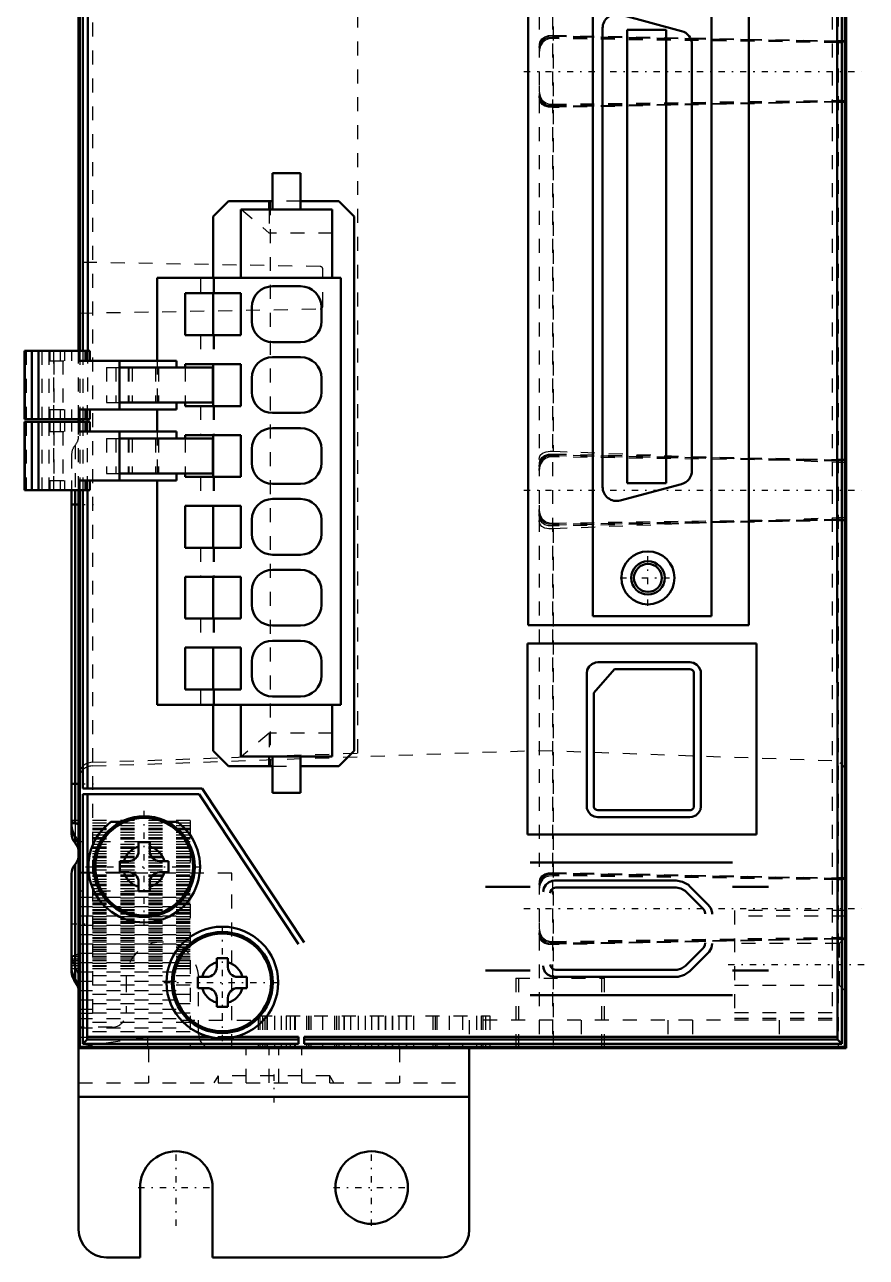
# Model space of a CAD drawing. Header units: millimetres. Extents: x 0 to 229, y 0 to 349.
# Drawn here: x 0 to 60.3, y 169.1 to 257.5 of the extents above; entities that cross this region are included whole.
import ezdxf

# ---------------------------------------------------------------- set-up
doc = ezdxf.new("R2010")
doc.units = ezdxf.units.MM
doc.linetypes.add('Center', pattern=[1.5, 0.45, -0.5, 0.05, -0.5])
doc.linetypes.add('Dashed', pattern=[2, 1, -1])
for name, color, linetype, lineweight in [('AM_4', 7, 'Continuous', 50), ('AM_6', 2, 'Continuous', 35), ('AM_7', 7, 'Center', 25), ('AM_9', 6, 'Dashed', 25)]:
    doc.layers.add(name, color=color, linetype=linetype, lineweight=lineweight)

# ---------------------------------------------------------------- blocks, each defined once
blk = doc.blocks.new('3_MBDLN25SF_0_in_MBDLN25SF_1100')
at = {"layer": 'AM_4'}
for p, q in [((3.866, 347.115), (3.866, 234.085)), ((3.962, 334.019), (3.962, 234.085)), ((58.77, 334.019), (58.77, 184.211)), ((58.866, 184.115), (58.866, 334.115)), ((4.162, 333.819), (4.162, 234.085)), ((58.57, 333.819), (58.57, 184.411)), ((4.517, 282.328), (4.517, 235.701)), ((58.216, 282.328), (58.216, 235.701)), ((36.086, 214.415), (36.086, 267.915)), ((40.716, 267.845), (40.716, 215.065)), ((49.216, 215.065), (49.216, 267.845)), ((51.886, 267.915), (51.886, 214.415)), ((47.075, 257.011), (42.675, 258.19)), ((41.416, 257.224), (41.416, 224.331)), ((43.166, 257.095), (45.966, 257.095)), ((43.166, 224.615), (43.166, 257.095)), ((45.966, 257.095), (45.966, 224.615)), ((47.816, 225.51), (47.816, 256.045)), ((19.771, 246.815), (17.771, 246.815)), ((17.771, 246.815), (17.771, 244.215)), ((19.771, 246.815), (19.771, 244.215)), ((14.616, 244.815), (13.516, 243.715)), ((17.771, 244.815), (14.616, 244.815)), ((17.531, 244.815), (17.531, 244.215)), ((22.516, 244.815), (19.771, 244.815)), ((23.616, 243.715), (22.516, 244.815)), ((15.496, 244.215), (15.496, 239.315)), ((22.046, 244.215), (15.496, 244.215)), ((22.046, 244.215), (22.046, 239.315)), ((13.516, 243.715), (13.516, 239.315)), ((23.616, 205.415), (23.616, 243.715)), ((22.646, 239.315), (9.496, 239.315)), ((9.496, 239.315), (9.496, 233.385)), ((19.771, 238.715), (17.771, 238.715)), ((22.646, 208.715), (22.646, 239.315)), ((15.496, 238.215), (11.496, 238.215)), ((11.496, 238.215), (11.496, 235.215)), ((13.516, 238.215), (13.516, 235.215)), ((15.496, 235.215), (15.496, 238.215)), ((16.271, 237.215), (16.271, 236.215)), ((21.271, 236.215), (21.271, 237.215)), ((4.516, 234.085), (4.517, 235.701)), ((11.496, 235.215), (15.496, 235.215)), ((58.216, 235.701), (58.241, 184.927)), ((17.771, 234.715), (19.771, 234.715)), ((0, 234.085), (0, 229.185)), ((0, 234.085), (4.665, 234.085)), ((0.017, 234.085), (0.017, 229.185)), ((0.506, 234.085), (0.506, 229.185)), ((0.994, 234.085), (0.994, 229.185)), ((3.908, 234.085), (3.908, 233.385)), ((3.908, 233.385), (10.884, 233.385)), ((4.358, 234.085), (4.358, 233.385)), ((4.458, 234.085), (4.458, 233.385)), ((4.665, 233.385), (4.665, 234.085)), ((6.799, 233.385), (6.799, 229.885)), ((10.884, 233.385), (10.884, 232.885)), ((19.771, 233.635), (17.771, 233.635)), ((6.799, 232.885), (13.496, 232.885)), ((15.496, 233.135), (11.496, 233.135)), ((11.496, 233.135), (11.496, 232.885)), ((13.496, 232.885), (13.496, 230.385)), ((13.496, 232.885), (13.496, 230.385)), ((13.516, 233.135), (13.516, 230.135)), ((15.496, 230.135), (15.496, 233.135)), ((16.271, 232.135), (16.271, 231.135)), ((21.271, 231.135), (21.271, 232.135)), ((3.908, 229.885), (10.884, 229.885)), ((3.908, 229.885), (3.908, 229.185)), ((4.358, 229.885), (4.358, 229.185)), ((4.458, 229.885), (4.458, 229.185)), ((4.665, 229.185), (4.665, 229.885)), ((6.799, 230.385), (13.496, 230.385)), ((9.496, 229.885), (9.496, 228.305)), ((10.884, 230.385), (10.884, 229.885)), ((11.496, 230.385), (11.496, 230.135)), ((11.496, 230.135), (15.496, 230.135)), ((0, 229.185), (4.665, 229.185)), ((0, 229.005), (0, 224.105)), ((0, 229.005), (4.665, 229.005)), ((0.017, 229.005), (0.017, 224.105)), ((0.506, 229.005), (0.506, 224.105)), ((0.994, 229.005), (0.994, 224.105)), ((3.866, 229.005), (3.866, 229.185)), ((3.908, 229.005), (3.908, 228.305)), ((3.962, 229.185), (3.962, 229.005)), ((4.162, 229.185), (4.162, 229.005)), ((4.358, 229.005), (4.358, 228.305)), ((4.458, 229.005), (4.458, 228.305)), ((4.515, 229.005), (4.515, 229.185)), ((4.665, 228.305), (4.665, 229.005)), ((17.771, 229.635), (19.771, 229.635)), ((3.908, 228.305), (10.884, 228.305)), ((6.799, 228.305), (6.799, 224.805)), ((10.884, 228.305), (10.884, 227.805)), ((15.496, 228.055), (11.496, 228.055)), ((11.496, 228.055), (11.496, 227.805)), ((13.516, 228.055), (13.516, 225.055)), ((15.496, 225.055), (15.496, 228.055)), ((19.771, 228.555), (17.771, 228.555)), ((6.799, 227.805), (13.496, 227.805)), ((13.496, 227.805), (13.496, 225.305)), ((13.496, 227.805), (13.496, 225.305)), ((16.271, 227.055), (16.271, 226.055)), ((21.271, 226.055), (21.271, 227.055)), ((3.908, 224.805), (10.884, 224.805)), ((3.908, 224.805), (3.908, 224.105)), ((4.358, 224.805), (4.358, 224.105)), ((4.458, 224.805), (4.458, 224.105)), ((4.665, 224.105), (4.665, 224.805)), ((6.799, 225.305), (13.496, 225.305)), ((9.496, 224.805), (9.496, 208.715)), ((10.884, 225.305), (10.884, 224.805)), ((11.496, 225.305), (11.496, 225.055)), ((11.496, 225.055), (15.496, 225.055)), ((17.771, 224.555), (19.771, 224.555)), ((42.675, 223.365), (47.075, 224.544)), ((45.966, 224.615), (43.166, 224.615)), ((0, 224.105), (4.665, 224.105)), ((3.366, 199.476), (3.366, 224.105)), ((3.616, 224.105), (3.616, 200.24)), ((3.866, 224.105), (3.866, 171.115)), ((3.962, 224.105), (3.962, 184.211)), ((4.162, 224.105), (4.162, 202.715)), ((4.503, 202.715), (4.513, 224.105)), ((3.866, 223.065), (3.366, 223.065)), ((15.496, 222.975), (11.496, 222.975)), ((11.496, 222.975), (11.496, 219.975)), ((13.516, 222.975), (13.516, 219.975)), ((15.496, 219.975), (15.496, 222.975)), ((19.771, 223.475), (17.771, 223.475)), ((16.271, 221.975), (16.271, 220.975)), ((21.271, 220.975), (21.271, 221.975)), ((11.496, 219.975), (15.496, 219.975)), ((17.771, 219.475), (19.771, 219.475)), ((19.771, 218.395), (17.771, 218.395)), ((15.496, 217.895), (11.496, 217.895)), ((11.496, 217.895), (11.496, 214.895)), ((13.516, 217.895), (13.516, 214.895)), ((15.496, 214.895), (15.496, 217.895)), ((16.271, 216.895), (16.271, 215.895)), ((21.271, 215.895), (21.271, 216.895)), ((11.496, 214.895), (15.496, 214.895)), ((40.716, 215.065), (49.216, 215.065)), ((17.771, 214.395), (19.771, 214.395)), ((51.886, 214.415), (36.086, 214.415)), ((19.771, 213.315), (17.771, 213.315)), ((36.046, 199.415), (36.046, 213.115)), ((36.046, 213.115), (52.436, 213.115)), ((52.436, 213.115), (52.436, 199.415)), ((15.496, 212.815), (11.496, 212.815)), ((11.496, 212.815), (11.496, 209.815)), ((13.516, 212.815), (13.516, 209.815)), ((15.496, 209.815), (15.496, 212.815)), ((16.271, 211.815), (16.271, 210.815)), ((21.271, 210.815), (21.271, 211.815)), ((40.776, 209.565), (42.276, 211.265)), ((41.076, 211.765), (47.666, 211.765)), ((42.276, 211.265), (47.666, 211.265)), ((40.276, 201.465), (40.276, 210.965)), ((47.966, 210.965), (47.966, 201.465)), ((48.466, 210.965), (48.466, 201.465)), ((11.496, 209.815), (15.496, 209.815)), ((40.776, 201.465), (40.776, 209.565)), ((9.496, 208.715), (22.646, 208.715)), ((13.516, 208.715), (13.516, 205.415)), ((15.496, 208.715), (15.496, 205.015)), ((17.771, 209.315), (19.771, 209.315)), ((22.046, 208.715), (22.046, 205.015)), ((13.516, 205.415), (14.616, 204.315)), ((22.046, 205.015), (15.496, 205.015)), ((17.531, 205.015), (17.531, 204.315)), ((17.771, 205.015), (17.771, 202.415)), ((19.771, 205.015), (19.771, 202.415)), ((22.516, 204.315), (23.616, 205.415)), ((14.616, 204.315), (17.771, 204.315)), ((19.771, 204.315), (22.516, 204.315)), ((3.366, 203.065), (3.866, 203.065)), ((4.162, 202.715), (12.726, 202.715)), ((20.026, 191.685), (12.726, 202.715)), ((19.771, 202.415), (17.771, 202.415)), ((12.511, 202.315), (4.162, 202.315)), ((4.162, 202.315), (4.162, 184.411)), ((4.491, 184.927), (4.503, 202.315)), ((12.511, 202.315), (19.626, 191.564)), ((47.666, 201.165), (41.076, 201.165)), ((47.666, 200.665), (41.076, 200.665)), ((3.607, 200.226), (3.366, 200.226)), ((6.895, 200.326), (6.181, 200.326)), ((10.952, 200.326), (10.238, 200.326)), ((3.616, 198.815), (3.616, 199.263)), ((8.166, 198.865), (8.166, 198.215)), ((8.166, 198.865), (8.966, 198.865)), ((8.966, 198.215), (8.966, 198.865)), ((52.436, 199.415), (36.046, 199.415)), ((3.616, 197.265), (3.616, 189.057)), ((7.466, 197.515), (6.816, 197.515)), ((6.816, 196.715), (6.816, 197.515)), ((10.316, 197.515), (9.666, 197.515)), ((10.316, 197.515), (10.316, 196.715)), ((36.216, 197.415), (50.716, 197.415)), ((3.366, 196.603), (3.366, 189.554)), ((6.816, 196.715), (7.466, 196.715)), ((9.666, 196.715), (10.316, 196.715)), ((8.166, 196.015), (8.166, 195.365)), ((8.966, 195.365), (8.166, 195.365)), ((8.966, 195.365), (8.966, 196.015)), ((33.016, 195.665), (36.216, 195.665)), ((37.966, 196.115), (46.686, 196.115)), ((38.066, 195.615), (46.698, 195.615)), ((47.405, 195.322), (48.605, 194.122)), ((47.676, 195.705), (48.988, 194.393)), ((50.716, 195.665), (53.316, 195.665)), ((48.605, 191.261), (47.352, 190.008)), ((48.988, 190.936), (47.676, 189.625)), ((13.766, 190.565), (13.766, 189.915)), ((13.766, 190.565), (14.566, 190.565)), ((14.566, 189.915), (14.566, 190.565)), ((13.066, 189.215), (12.416, 189.215)), ((12.416, 188.415), (12.416, 189.215)), ((15.916, 189.215), (15.266, 189.215)), ((15.916, 189.215), (15.916, 188.415)), ((36.216, 189.665), (33.016, 189.665)), ((46.686, 189.215), (37.966, 189.215)), ((46.645, 189.715), (38.066, 189.715)), ((53.316, 189.665), (50.716, 189.665)), ((3.855, 188.346), (3.866, 188.197)), ((12.416, 188.415), (13.066, 188.415)), ((15.266, 188.415), (15.916, 188.415)), ((13.766, 187.715), (13.766, 187.065)), ((14.566, 187.065), (14.566, 187.715)), ((50.716, 187.915), (36.216, 187.915)), ((3.866, 186.615), (3.913, 186.615)), ((3.913, 186.615), (3.913, 184.162)), ((14.566, 187.065), (13.766, 187.065)), ((4.162, 184.411), (4.488, 184.736)), ((19.626, 184.736), (4.488, 184.736)), ((13.223, 184.927), (4.491, 184.927)), ((19.626, 184.927), (15.11, 184.927)), ((19.626, 184.927), (19.626, 184.411)), ((20.026, 184.411), (20.026, 184.927)), ((58.241, 184.927), (20.026, 184.927)), ((58.245, 184.736), (20.026, 184.736)), ((58.245, 184.736), (58.57, 184.411)), ((58.866, 184.115), (3.866, 184.115)), ((3.913, 184.162), (3.962, 184.211)), ((31.866, 184.162), (3.913, 184.162)), ((58.77, 184.211), (3.962, 184.211)), ((19.626, 184.411), (4.162, 184.411)), ((58.57, 184.411), (20.026, 184.411)), ((31.866, 184.162), (31.866, 171.115)), ((58.77, 184.211), (58.866, 184.115)), ((31.866, 180.615), (3.866, 180.615)), ((8.266, 169.115), (8.266, 174.115)), ((13.466, 174.115), (13.466, 169.115)), ((8.266, 169.115), (5.866, 169.115)), ((29.866, 169.115), (13.466, 169.115))]:
    blk.add_line(p, q, dxfattribs=at)
for points in [[(40.276, 210.965), (40.321, 211.229), (40.452, 211.465), (40.652, 211.643), (40.901, 211.745), (41.076, 211.765)], [(47.666, 211.765), (47.931, 211.72), (48.166, 211.589), (48.344, 211.389), (48.447, 211.141), (48.466, 210.965)], [(47.666, 211.265), (47.766, 211.248), (47.854, 211.199), (47.921, 211.124), (47.959, 211.031), (47.966, 210.965)], [(41.076, 200.665), (40.812, 200.71), (40.577, 200.84), (40.398, 201.04), (40.296, 201.289), (40.276, 201.465)], [(41.076, 201.165), (40.977, 201.182), (40.889, 201.23), (40.822, 201.305), (40.784, 201.399), (40.776, 201.465)], [(47.966, 201.465), (47.949, 201.365), (47.9, 201.277), (47.825, 201.21), (47.732, 201.172), (47.666, 201.165)], [(48.466, 201.465), (48.421, 201.2), (48.291, 200.965), (48.09, 200.786), (47.841, 200.684), (47.666, 200.665)], [(3.366, 200.38), (3.387, 200.335), (3.522, 200.266), (3.616, 200.24)], [(3.616, 199.263), (3.54, 199.373), (3.393, 199.753), (3.366, 200.02)], [(3.866, 200.108), (3.862, 200.125), (3.83, 200.16), (3.763, 200.195), (3.616, 200.24)], [(3.616, 199.263), (3.703, 199.136), (3.774, 198.995), (3.833, 198.814), (3.863, 198.621), (3.866, 198.537)], [(37.166, 195.315), (37.211, 195.58), (37.342, 195.815), (37.543, 195.993), (37.791, 196.095), (37.966, 196.115)], [(37.666, 195.215), (37.689, 195.347), (37.754, 195.465), (37.854, 195.554), (37.979, 195.605), (38.066, 195.615)], [(46.686, 196.115), (47.15, 196.036), (47.56, 195.808), (47.676, 195.705)], [(46.698, 195.615), (47.029, 195.558), (47.322, 195.396), (47.405, 195.322)], [(48.988, 194.393), (49.173, 194.133), (49.26, 193.826), (49.266, 193.721)], [(48.605, 194.122), (48.712, 193.971), (48.763, 193.793), (48.766, 193.733)], [(48.766, 191.65), (48.735, 191.467), (48.646, 191.306), (48.605, 191.261)], [(49.266, 191.608), (49.213, 191.293), (49.058, 191.014), (48.988, 190.936)], [(37.966, 189.215), (37.702, 189.26), (37.467, 189.39), (37.288, 189.59), (37.186, 189.838), (37.166, 190.015)], [(38.066, 189.715), (37.934, 189.737), (37.817, 189.802), (37.727, 189.902), (37.676, 190.026), (37.666, 190.115)], [(47.352, 190.008), (47.078, 189.813), (46.756, 189.721), (46.645, 189.715)], [(3.366, 189.778), (3.379, 189.602), (3.495, 189.241), (3.53, 189.179), (3.616, 189.057)], [(3.616, 188.872), (3.54, 188.973), (3.398, 189.295), (3.366, 189.554)], [(47.676, 189.625), (47.293, 189.353), (46.841, 189.223), (46.686, 189.215)], [(3.866, 188.356), (3.816, 188.684), (3.647, 189.018), (3.616, 189.057)], [(3.616, 188.872), (3.788, 188.592), (3.849, 188.383), (3.855, 188.346)], [(4.488, 184.736), (4.488, 184.737), (4.488, 184.74), (4.489, 184.744), (4.489, 184.749), (4.489, 184.756), (4.49, 184.765), (4.49, 184.774), (4.49, 184.785), (4.49, 184.797), (4.49, 184.81), (4.491, 184.824), (4.491, 184.839), (4.491, 184.855), (4.491, 184.871), (4.491, 184.888), (4.491, 184.905), (4.491, 184.922), (4.491, 184.927)], [(58.241, 184.927), (58.241, 184.91), (58.241, 184.893), (58.241, 184.876), (58.241, 184.86), (58.242, 184.844), (58.242, 184.829), (58.242, 184.814), (58.242, 184.801), (58.242, 184.789), (58.243, 184.778), (58.243, 184.768), (58.243, 184.759), (58.243, 184.751), (58.244, 184.745), (58.244, 184.741), (58.244, 184.738), (58.245, 184.736), (58.245, 184.736)]]:
    blk.add_lwpolyline(points, dxfattribs=at)
for centre, radius in [((44.666, 217.815), 1.9), ((44.666, 217.815), 1.2), ((44.666, 217.815), 1), ((8.566, 197.115), 3.62), ((8.566, 197.115), 3.5), ((14.166, 188.815), 4), ((14.166, 188.815), 3.62), ((14.166, 188.815), 3.5), ((24.866, 174.115), 2.6)]:
    blk.add_circle(centre, radius, dxfattribs=at)
for centre, radius, start, end in [((42.416, 257.224), 1, 75, 180), ((46.816, 256.045), 1, 0, 75), ((17.771, 237.215), 1.5, 90, 180), ((19.771, 237.215), 1.5, 0, 90), ((17.771, 236.215), 1.5, 180, 270), ((19.771, 236.215), 1.5, 270, 0), ((17.771, 232.135), 1.5, 90, 180), ((19.771, 232.135), 1.5, 0, 90), ((17.771, 231.135), 1.5, 180, 270), ((19.771, 231.135), 1.5, 270, 0), ((17.771, 227.055), 1.5, 90, 180), ((19.771, 227.055), 1.5, 0, 90), ((17.771, 226.055), 1.5, 180, 270), ((19.771, 226.055), 1.5, 270, 0), ((46.816, 225.51), 1, 285, 0), ((42.416, 224.331), 1, 180, 285), ((17.771, 221.975), 1.5, 90, 180), ((19.771, 221.975), 1.5, 0, 90), ((17.771, 220.975), 1.5, 180, 270), ((19.771, 220.975), 1.5, 270, 0), ((17.771, 216.895), 1.5, 90, 180), ((19.771, 216.895), 1.5, 0, 90), ((17.771, 215.895), 1.5, 180, 270), ((19.771, 215.895), 1.5, 270, 0), ((17.771, 211.815), 1.5, 90, 180), ((19.771, 211.815), 1.5, 0, 90), ((17.771, 210.815), 1.5, 180, 270), ((19.771, 210.815), 1.5, 270, 0), ((8.566, 197.115), 4, 126.60682, 53.39318), ((4.366, 199.476), 1, 180, 221.40962), ((2.866, 198.153), 1, 0, 41.40971), ((2.866, 197.926), 1, 318.59029, 359.91755), ((8.566, 197.115), 1.5, 105.46601, 164.53399), ((7.466, 198.215), 0.7, 270, 0), ((8.566, 197.115), 1.5, 15.46601, 74.53399), ((9.666, 198.215), 0.7, 180, 270), ((4.366, 196.603), 1, 138.59038, 180), ((8.566, 197.115), 1.5, 195.46601, 254.53399), ((7.466, 196.015), 0.7, 0, 90), ((9.666, 196.015), 0.7, 90, 180), ((8.566, 197.115), 1.5, 285.46601, 344.53399), ((14.166, 188.815), 1.5, 105.46601, 164.53399), ((14.166, 188.815), 1.5, 15.46601, 74.53399), ((13.066, 189.915), 0.7, 270, 0), ((15.266, 189.915), 0.7, 180, 270), ((14.166, 188.815), 1.5, 195.46601, 254.53399), ((13.066, 187.715), 0.7, 0, 90), ((15.266, 187.715), 0.7, 90, 180), ((14.166, 188.815), 1.5, 285.46601, 344.53399), ((10.866, 174.115), 2.6, 0, 180), ((5.866, 171.115), 2, 180, 270), ((29.866, 171.115), 2, 270, 0)]:
    blk.add_arc(centre, radius, start, end, dxfattribs=at)
at = {"layer": 'AM_7'}
for p, q in [((35.766, 254.115), (59.966, 254.115)), ((35.766, 224.115), (59.966, 224.115)), ((3.291, 223.065), (4.941, 223.065)), ((44.666, 215.82), (44.666, 219.81)), ((42.671, 217.815), (46.661, 217.815)), ((3.291, 203.065), (4.941, 203.065)), ((8.566, 192.915), (8.566, 201.315)), ((4.366, 197.115), (12.766, 197.115)), ((35.766, 194.115), (59.966, 194.115)), ((3.291, 193.015), (4.941, 193.015)), ((14.166, 184.615), (14.166, 193.015)), ((50.416, 190.115), (60.316, 190.115)), ((9.966, 188.815), (18.366, 188.815)), ((17.866, 182.215), (17.866, 180.015)), ((10.866, 171.385), (10.866, 176.845)), ((24.866, 171.385), (24.866, 176.845)), ((8.136, 174.115), (13.596, 174.115)), ((22.136, 174.115), (27.596, 174.115))]:
    blk.add_line(p, q, dxfattribs=at)
at = {"layer": 'AM_9'}
for p, q in [((36.866, 334.115), (36.866, 184.115)), ((37.823, 334.115), (37.823, 184.115)), ((4.866, 331.615), (4.866, 186.615)), ((57.866, 332.115), (57.866, 186.115)), ((23.866, 205.263), (23.866, 326.075)), ((58.297, 326.333), (58.297, 184.115)), ((37.866, 281.334), (37.866, 226.896)), ((37.823, 256.706), (58.297, 256.307)), ((58.297, 256.274), (37.823, 256.639)), ((37.823, 256.633), (58.297, 256.271)), ((58.297, 256.232), (37.823, 256.559)), ((58.297, 256.181), (37.823, 256.47)), ((37.823, 251.759), (58.297, 252.048)), ((37.823, 251.67), (58.297, 251.998)), ((58.297, 251.958), (37.823, 251.596)), ((37.823, 251.59), (58.297, 251.955)), ((58.297, 251.922), (37.823, 251.524)), ((17.591, 244.815), (17.591, 204.315)), ((19.771, 244.815), (17.771, 244.815)), ((15.531, 244.215), (17.531, 242.536)), ((17.531, 244.215), (17.531, 242.536)), ((22.046, 242.536), (17.531, 242.536)), ((21.17, 240.135), (3.866, 240.437)), ((21.366, 237.294), (21.366, 239.935)), ((12.591, 239.315), (12.591, 238.215)), ((13.516, 239.315), (13.516, 238.215)), ((13.591, 239.315), (13.591, 238.215)), ((3.866, 236.792), (21.17, 237.094)), ((12.591, 235.215), (12.591, 233.135)), ((13.516, 235.215), (13.516, 233.135)), ((13.591, 235.215), (13.591, 233.135)), ((0.118, 234.085), (0.118, 229.185)), ((1.233, 234.085), (1.233, 229.185)), ((1.726, 234.085), (1.726, 229.185)), ((1.807, 234.085), (1.807, 233.385)), ((1.807, 233.385), (3.908, 233.385)), ((2.08, 229.185), (2.08, 234.085)), ((2.08, 233.385), (2.08, 229.885)), ((2.536, 234.085), (2.536, 233.385)), ((2.742, 233.385), (2.742, 229.885)), ((2.865, 234.085), (2.865, 233.385)), ((3.358, 234.085), (3.358, 233.385)), ((3.866, 229.185), (3.866, 234.085)), ((3.962, 234.085), (3.962, 229.185)), ((4.162, 234.085), (4.162, 229.185)), ((4.515, 229.185), (4.516, 234.085)), ((4.634, 234.085), (4.634, 233.385)), ((9.496, 233.385), (9.496, 229.885)), ((5.862, 232.885), (5.862, 230.385)), ((5.862, 232.885), (6.799, 232.885)), ((6.524, 232.885), (6.524, 230.385)), ((7.42, 232.885), (7.42, 230.385)), ((7.464, 232.885), (7.464, 230.385)), ((7.714, 232.885), (7.714, 230.385)), ((9.386, 232.885), (9.386, 230.385)), ((9.584, 232.885), (9.584, 230.385)), ((11.496, 232.885), (11.496, 230.385)), ((1.807, 229.885), (3.908, 229.885)), ((1.807, 229.885), (1.807, 229.185)), ((2.536, 229.885), (2.536, 229.185)), ((2.865, 229.885), (2.865, 229.185)), ((3.358, 229.885), (3.358, 229.185)), ((4.634, 229.885), (4.634, 229.185)), ((5.862, 230.385), (6.799, 230.385)), ((12.591, 230.135), (12.591, 228.055)), ((13.516, 230.135), (13.516, 228.055)), ((13.591, 230.135), (13.591, 228.055)), ((0.118, 229.005), (0.118, 224.105)), ((1.233, 229.005), (1.233, 224.105)), ((1.726, 229.005), (1.726, 224.105)), ((1.807, 229.005), (1.807, 228.305)), ((2.08, 224.105), (2.08, 229.005)), ((2.536, 229.005), (2.536, 228.305)), ((2.865, 229.005), (2.865, 228.305)), ((3.358, 229.005), (3.358, 228.305)), ((3.866, 224.105), (3.866, 229.005)), ((3.962, 229.005), (3.962, 224.105)), ((4.162, 229.005), (4.162, 224.105)), ((4.513, 224.105), (4.515, 229.005)), ((4.634, 229.005), (4.634, 228.305)), ((1.807, 228.305), (3.908, 228.305)), ((2.08, 228.305), (2.08, 224.805)), ((2.742, 228.305), (2.742, 224.805)), ((9.496, 228.305), (9.496, 224.805)), ((3.616, 227.315), (3.616, 224.105)), ((5.862, 227.805), (5.862, 225.305)), ((5.862, 227.805), (6.799, 227.805)), ((6.524, 227.805), (6.524, 225.305)), ((7.42, 227.805), (7.42, 225.305)), ((7.464, 227.805), (7.464, 225.305)), ((7.714, 227.805), (7.714, 225.305)), ((9.386, 227.805), (9.386, 225.305)), ((9.584, 227.805), (9.584, 225.305)), ((11.496, 227.805), (11.496, 225.305)), ((3.366, 226.653), (3.366, 224.105)), ((37.823, 226.694), (58.297, 226.302)), ((58.297, 226.257), (37.823, 226.606)), ((37.823, 226.587), (58.297, 226.247)), ((58.297, 226.19), (37.823, 226.486)), ((37.866, 226.896), (58.866, 226.088)), ((1.807, 224.805), (3.908, 224.805)), ((1.807, 224.805), (1.807, 224.105)), ((2.536, 224.805), (2.536, 224.105)), ((2.865, 224.805), (2.865, 224.105)), ((3.358, 224.805), (3.358, 224.105)), ((4.634, 224.805), (4.634, 224.105)), ((5.862, 225.305), (6.799, 225.305)), ((12.591, 225.055), (12.591, 222.975)), ((13.516, 225.055), (13.516, 222.975)), ((13.591, 225.055), (13.591, 222.975)), ((37.823, 221.744), (58.297, 222.039)), ((58.297, 221.982), (37.823, 221.642)), ((37.823, 221.623), (58.297, 221.972)), ((58.297, 221.928), (37.823, 221.535)), ((58.866, 222.141), (37.866, 221.334)), ((37.866, 221.334), (37.866, 184.115)), ((12.591, 219.975), (12.591, 217.895)), ((13.516, 219.975), (13.516, 217.895)), ((13.591, 219.975), (13.591, 217.895)), ((12.591, 214.895), (12.591, 212.815)), ((13.516, 214.895), (13.516, 212.815)), ((13.591, 214.895), (13.591, 212.815)), ((12.591, 209.815), (12.591, 208.715)), ((13.516, 209.815), (13.516, 208.715)), ((13.591, 209.815), (13.591, 208.715)), ((17.531, 206.693), (15.531, 205.015)), ((17.531, 206.693), (17.531, 205.015)), ((22.046, 206.693), (17.531, 206.693)), ((4.831, 204.336), (36.866, 205.455)), ((4.831, 204.598), (23.866, 205.263)), ((36.866, 205.455), (57.901, 204.72)), ((17.771, 204.315), (19.771, 204.315)), ((11.866, 200.426), (3.366, 200.426)), ((11.866, 200.423), (3.366, 200.423)), ((11.866, 200.226), (3.607, 200.226)), ((3.616, 200.24), (3.616, 199.263)), ((11.866, 200.053), (3.866, 200.053)), ((11.866, 199.856), (3.866, 199.856)), ((11.866, 199.756), (3.866, 199.756)), ((11.866, 199.753), (3.866, 199.753)), ((11.866, 200.426), (11.866, 184.115)), ((11.866, 199.556), (3.866, 199.556)), ((11.866, 199.383), (3.866, 199.383)), ((11.866, 199.186), (3.866, 199.186)), ((11.866, 199.086), (3.866, 199.086)), ((11.866, 199.083), (3.866, 199.083)), ((8.157, 198.886), (3.866, 198.886)), ((11.866, 198.886), (8.976, 198.886)), ((11.866, 198.713), (3.866, 198.713)), ((11.866, 198.516), (3.866, 198.516)), ((11.866, 198.416), (3.866, 198.416)), ((11.866, 198.413), (3.866, 198.413)), ((11.866, 198.216), (3.866, 198.216)), ((11.866, 198.043), (3.866, 198.043)), ((11.866, 197.846), (3.866, 197.846)), ((11.866, 197.746), (3.866, 197.746)), ((11.866, 197.743), (3.866, 197.743)), ((11.866, 197.546), (3.866, 197.546)), ((11.866, 197.373), (3.866, 197.373)), ((11.866, 197.176), (3.866, 197.176)), ((11.866, 197.076), (3.866, 197.076)), ((11.866, 197.073), (3.866, 197.073)), ((11.866, 196.876), (3.866, 196.876)), ((6.796, 196.703), (3.866, 196.703)), ((14.836, 196.648), (3.866, 196.648)), ((11.866, 196.506), (3.866, 196.506)), ((11.866, 196.406), (3.866, 196.406)), ((11.866, 196.403), (3.866, 196.403)), ((11.866, 196.206), (3.866, 196.206)), ((9.991, 196.703), (7.141, 196.703)), ((11.866, 196.703), (10.337, 196.703)), ((14.836, 184.115), (14.836, 196.648)), ((37.823, 196.706), (58.297, 196.307)), ((58.297, 196.274), (37.823, 196.639)), ((37.823, 196.633), (58.297, 196.271)), ((58.297, 196.232), (37.823, 196.559)), ((58.297, 196.181), (37.823, 196.47)), ((11.866, 196.033), (3.866, 196.033)), ((11.866, 195.836), (3.866, 195.836)), ((11.866, 195.736), (3.866, 195.736)), ((11.866, 195.733), (3.866, 195.733)), ((11.866, 195.536), (3.866, 195.536)), ((8.143, 195.363), (3.866, 195.363)), ((11.866, 195.303), (3.866, 195.303)), ((11.866, 195.363), (8.99, 195.363)), ((11.866, 195.166), (3.866, 195.166)), ((11.866, 195.066), (3.866, 195.066)), ((11.866, 195.063), (3.866, 195.063)), ((3.866, 194.929), (11.866, 194.929)), ((11.866, 194.866), (3.866, 194.866)), ((11.866, 194.693), (3.866, 194.693)), ((11.866, 194.634), (3.866, 194.634)), ((11.866, 194.496), (3.866, 194.496)), ((11.866, 194.396), (3.866, 194.396)), ((11.866, 194.393), (3.866, 194.393)), ((3.866, 194.261), (11.866, 194.261)), ((11.866, 194.196), (3.866, 194.196)), ((11.866, 194.023), (3.866, 194.023)), ((11.866, 193.966), (3.866, 193.966)), ((11.866, 193.826), (3.866, 193.826)), ((11.866, 193.726), (3.866, 193.726)), ((11.866, 193.723), (3.866, 193.723)), ((3.866, 193.593), (11.866, 193.593)), ((11.866, 193.526), (3.866, 193.526)), ((58.866, 193.98), (50.866, 193.98)), ((50.866, 193.98), (50.866, 186.25)), ((58.866, 193.565), (50.866, 193.565)), ((11.866, 193.353), (3.866, 193.353)), ((11.866, 193.298), (3.866, 193.298)), ((11.866, 193.156), (3.866, 193.156)), ((11.866, 193.056), (3.866, 193.056)), ((11.866, 193.053), (3.866, 193.053)), ((3.866, 192.925), (11.866, 192.925)), ((11.866, 192.856), (3.866, 192.856)), ((11.866, 192.683), (3.866, 192.683)), ((11.866, 192.63), (3.866, 192.63)), ((11.866, 192.486), (3.866, 192.486)), ((11.866, 192.386), (3.866, 192.386)), ((11.866, 192.383), (3.866, 192.383)), ((3.866, 192.257), (11.866, 192.257)), ((11.866, 192.186), (3.866, 192.186)), ((11.866, 192.013), (3.866, 192.013)), ((11.866, 191.962), (3.866, 191.962)), ((11.866, 191.816), (3.866, 191.816)), ((37.823, 191.759), (58.297, 192.048)), ((37.823, 191.67), (58.297, 191.998)), ((58.297, 191.958), (37.823, 191.596)), ((37.823, 191.59), (58.297, 191.955)), ((58.297, 191.922), (37.823, 191.524)), ((58.866, 192.115), (58.366, 191.615)), ((11.866, 191.716), (3.866, 191.716)), ((11.866, 191.713), (3.866, 191.713)), ((3.866, 191.589), (11.866, 191.589)), ((11.866, 191.516), (3.866, 191.516)), ((11.866, 191.343), (3.866, 191.343)), ((11.866, 191.294), (3.866, 191.294)), ((11.866, 191.146), (3.866, 191.146)), ((11.866, 191.046), (3.866, 191.046)), ((11.866, 191.043), (3.866, 191.043)), ((3.866, 190.921), (11.866, 190.921)), ((37.823, 191.524), (37.664, 191.529)), ((58.366, 191.615), (50.866, 191.615)), ((58.366, 191.615), (58.366, 188.615)), ((11.866, 190.376), (3.366, 190.376)), ((11.866, 190.373), (3.366, 190.373)), ((11.866, 190.176), (3.366, 190.176)), ((11.866, 190.003), (3.366, 190.003)), ((11.866, 190.476), (3.406, 190.476)), ((11.866, 190.673), (3.408, 190.673)), ((11.866, 190.846), (3.866, 190.846)), ((11.866, 190.626), (3.866, 190.626)), ((3.866, 190.253), (11.866, 190.253)), ((11.866, 189.806), (3.366, 189.806)), ((11.866, 189.958), (3.866, 189.958)), ((3.866, 189.585), (11.866, 189.585)), ((11.866, 189.29), (3.866, 189.29)), ((7.266, 189.115), (7.266, 186.615)), ((12.466, 185.115), (12.466, 189.115)), ((35.196, 189.115), (41.526, 189.115)), ((35.196, 189.115), (35.196, 184.115)), ((35.396, 189.115), (35.396, 184.115)), ((41.326, 189.115), (41.326, 184.115)), ((41.526, 189.115), (41.526, 184.115)), ((3.616, 188.872), (3.616, 189.057)), ((3.866, 188.916), (11.866, 188.916)), ((11.866, 188.622), (3.866, 188.622)), ((3.866, 188.248), (11.866, 188.248)), ((50.866, 188.615), (58.366, 188.615)), ((58.366, 188.615), (58.866, 188.115)), ((11.866, 187.954), (3.866, 187.954)), ((3.866, 187.58), (11.866, 187.58)), ((11.866, 187.286), (3.866, 187.286)), ((3.866, 186.912), (11.866, 186.912)), ((11.866, 186.618), (3.866, 186.618)), ((3.913, 186.615), (4.866, 186.615)), ((50.866, 186.665), (58.866, 186.665)), ((3.866, 186.244), (11.866, 186.244)), ((11.866, 185.95), (3.866, 185.95)), ((6.266, 185.615), (3.866, 185.615)), ((3.866, 185.576), (11.866, 185.576)), ((11.206, 186.124), (17.126, 186.124)), ((16.736, 186.415), (33.326, 186.415)), ((16.736, 186.415), (16.736, 184.115)), ((16.856, 186.415), (16.856, 184.115)), ((17.036, 186.415), (17.036, 184.115)), ((17.206, 186.415), (17.206, 184.115)), ((17.348, 186.415), (17.348, 184.115)), ((17.376, 186.415), (17.376, 184.115)), ((17.896, 186.415), (17.896, 184.115)), ((18.376, 186.415), (18.376, 184.115)), ((18.736, 186.415), (18.736, 184.115)), ((19.036, 186.415), (19.036, 184.115)), ((19.336, 186.415), (19.336, 184.115)), ((19.376, 186.415), (19.376, 184.115)), ((20.206, 186.415), (20.206, 184.115)), ((20.336, 186.415), (20.336, 184.115)), ((20.376, 186.415), (20.376, 184.115)), ((20.506, 186.415), (20.506, 184.115)), ((21.336, 186.415), (21.336, 184.115)), ((22.206, 186.415), (22.206, 184.115)), ((22.336, 186.415), (22.336, 184.115)), ((22.506, 186.415), (22.506, 184.115)), ((22.865, 186.415), (22.865, 184.115)), ((22.896, 186.415), (22.896, 184.115)), ((23.356, 186.415), (23.356, 184.115)), ((23.906, 186.415), (23.906, 184.115)), ((24.406, 186.415), (24.406, 184.115)), ((24.865, 186.415), (24.865, 184.115)), ((25.326, 186.415), (25.326, 184.115)), ((25.356, 186.415), (25.356, 184.115)), ((25.826, 186.415), (25.826, 184.115)), ((25.866, 186.415), (25.866, 184.115)), ((26.336, 186.415), (26.336, 184.115)), ((26.366, 186.415), (26.366, 184.115)), ((26.818, 186.415), (26.818, 184.115)), ((27.336, 186.415), (27.336, 184.115)), ((27.366, 186.415), (27.366, 184.115)), ((27.866, 186.415), (27.866, 184.115)), ((29.246, 186.415), (29.246, 184.115)), ((29.416, 186.415), (29.416, 184.115)), ((29.546, 186.415), (29.546, 184.115)), ((30.416, 186.415), (30.416, 184.115)), ((31.376, 186.415), (31.376, 184.115)), ((31.866, 186.115), (31.866, 184.162)), ((57.866, 186.115), (31.866, 186.115)), ((32.376, 186.415), (32.376, 184.115)), ((32.716, 186.415), (32.716, 184.115)), ((32.835, 186.415), (32.835, 184.115)), ((33.016, 186.415), (33.016, 184.115)), ((33.326, 186.415), (33.326, 184.115)), ((39.892, 186.115), (39.892, 184.115)), ((46.092, 186.115), (46.092, 184.115)), ((47.862, 186.115), (47.862, 184.115)), ((50.866, 186.25), (58.866, 186.25)), ((54.062, 186.115), (54.062, 184.115)), ((11.866, 185.282), (3.866, 185.282)), ((3.866, 184.908), (8.816, 184.908)), ((8.816, 184.908), (3.866, 184.168)), ((8.816, 184.115), (8.816, 184.908)), ((14.836, 184.916), (11.866, 184.916)), ((15.11, 184.927), (13.223, 184.927)), ((8.866, 184.115), (8.866, 181.615)), ((15.866, 181.615), (15.866, 184.115)), ((17.516, 181.615), (17.516, 184.115)), ((18.216, 181.615), (18.216, 184.115)), ((19.866, 181.615), (19.866, 184.115)), ((26.866, 184.115), (26.866, 181.615)), ((13.866, 182.115), (13.566, 181.615)), ((13.866, 182.115), (13.866, 181.615)), ((21.866, 182.115), (13.866, 182.115)), ((21.866, 181.615), (21.866, 182.115)), ((22.166, 181.615), (21.866, 182.115)), ((3.866, 181.615), (31.866, 181.615))]:
    blk.add_line(p, q, dxfattribs=at)
for points in [[(36.866, 255.834), (36.919, 256.22), (37.059, 256.459), (37.266, 256.604), (37.549, 256.687), (37.823, 256.706)], [(37.823, 256.639), (37.541, 256.616), (37.294, 256.539), (37.1, 256.408), (36.961, 256.211), (36.899, 256.02), (36.871, 255.81), (36.866, 255.661)], [(37.823, 256.559), (37.548, 256.534), (37.307, 256.454), (37.116, 256.318), (36.952, 256.055), (36.893, 255.828), (36.869, 255.58), (36.866, 255.439)], [(37.823, 256.47), (37.555, 256.444), (37.321, 256.359), (37.135, 256.219), (36.965, 255.942), (36.902, 255.697), (36.873, 255.431), (36.866, 255.158)], [(58.866, 256.351), (58.713, 256.329), (58.508, 256.31), (58.297, 256.307)], [(58.297, 256.274), (58.52, 256.281), (58.715, 256.305), (58.866, 256.336)], [(58.866, 256.334), (58.712, 256.302), (58.507, 256.277), (58.297, 256.271)], [(58.297, 256.232), (58.517, 256.24), (58.71, 256.271), (58.866, 256.313)], [(58.297, 256.181), (58.514, 256.192), (58.704, 256.229), (58.866, 256.283)], [(36.866, 253.071), (36.881, 252.688), (36.948, 252.338), (37.089, 252.063), (37.339, 251.86), (37.582, 251.78), (37.823, 251.759)], [(36.866, 252.79), (36.883, 252.471), (36.949, 252.182), (37.097, 251.932), (37.354, 251.754), (37.649, 251.679), (37.823, 251.67)], [(36.866, 252.569), (36.883, 252.3), (36.944, 252.058), (37.096, 251.825), (37.355, 251.664), (37.649, 251.598), (37.823, 251.59)], [(37.823, 251.524), (37.535, 251.544), (37.283, 251.617), (37.087, 251.743), (36.95, 251.932), (36.892, 252.11), (36.868, 252.307), (36.866, 252.396)], [(58.866, 251.946), (58.711, 251.998), (58.502, 252.038), (58.297, 252.048)], [(58.866, 251.917), (58.712, 251.958), (58.505, 251.99), (58.297, 251.998)], [(58.297, 251.958), (58.52, 251.951), (58.715, 251.926), (58.866, 251.895)], [(58.866, 251.894), (58.712, 251.925), (58.507, 251.95), (58.297, 251.955)], [(58.297, 251.922), (58.522, 251.918), (58.719, 251.899), (58.866, 251.878)], [(36.866, 226.302), (36.885, 226.469), (36.947, 226.614), (37.11, 226.765), (37.367, 226.859), (37.662, 226.895), (37.866, 226.896)], [(36.866, 225.804), (36.917, 226.194), (37.056, 226.439), (37.261, 226.589), (37.544, 226.674), (37.823, 226.694)], [(37.823, 226.606), (37.544, 226.583), (37.299, 226.505), (37.107, 226.371), (36.945, 226.118), (36.889, 225.901), (36.868, 225.664), (36.866, 225.574)], [(36.866, 225.52), (36.883, 225.821), (36.947, 226.092), (37.097, 226.336), (37.355, 226.507), (37.65, 226.579), (37.823, 226.587)], [(37.823, 226.486), (37.554, 226.459), (37.319, 226.376), (37.131, 226.236), (36.963, 225.961), (36.9, 225.72), (36.872, 225.457), (36.866, 225.211)], [(58.866, 226.348), (58.713, 226.325), (58.508, 226.305), (58.297, 226.302)], [(58.297, 226.257), (58.519, 226.265), (58.713, 226.292), (58.866, 226.327)], [(58.866, 226.321), (58.712, 226.284), (58.505, 226.254), (58.297, 226.247)], [(58.297, 226.19), (58.514, 226.201), (58.705, 226.236), (58.866, 226.288)], [(36.866, 223.019), (36.881, 222.647), (36.949, 222.309), (37.091, 222.039), (37.343, 221.841), (37.588, 221.763), (37.823, 221.744)], [(37.823, 221.642), (37.545, 221.666), (37.302, 221.745), (37.111, 221.88), (36.947, 222.137), (36.89, 222.358), (36.868, 222.599), (36.866, 222.709)], [(37.823, 221.535), (37.536, 221.556), (37.285, 221.63), (37.089, 221.757), (36.952, 221.948), (36.893, 222.127), (36.869, 222.326), (36.866, 222.425)], [(37.866, 221.334), (37.559, 221.341), (37.284, 221.391), (37.072, 221.488), (36.933, 221.638), (36.87, 221.853), (36.866, 221.927)], [(58.866, 221.941), (58.711, 221.991), (58.502, 222.03), (58.297, 222.039)], [(58.297, 221.982), (58.518, 221.974), (58.712, 221.946), (58.866, 221.908)], [(58.866, 221.902), (58.712, 221.938), (58.506, 221.966), (58.297, 221.972)], [(58.297, 221.928), (58.522, 221.923), (58.718, 221.903), (58.866, 221.881)], [(36.866, 195.834), (36.919, 196.22), (37.059, 196.459), (37.266, 196.604), (37.549, 196.687), (37.823, 196.706)], [(37.823, 196.639), (37.541, 196.616), (37.294, 196.539), (37.1, 196.408), (36.961, 196.211), (36.899, 196.02), (36.871, 195.81), (36.866, 195.661)], [(37.823, 196.559), (37.548, 196.534), (37.307, 196.454), (37.116, 196.318), (36.952, 196.055), (36.893, 195.828), (36.869, 195.58), (36.866, 195.439)], [(37.823, 196.47), (37.555, 196.444), (37.321, 196.359), (37.135, 196.219), (36.965, 195.942), (36.902, 195.697), (36.873, 195.431), (36.866, 195.158)], [(58.866, 196.351), (58.713, 196.329), (58.508, 196.31), (58.297, 196.307)], [(58.297, 196.274), (58.52, 196.281), (58.715, 196.305), (58.866, 196.336)], [(58.866, 196.334), (58.712, 196.302), (58.507, 196.277), (58.297, 196.271)], [(58.297, 196.232), (58.517, 196.24), (58.71, 196.271), (58.866, 196.313)], [(58.297, 196.181), (58.514, 196.192), (58.704, 196.229), (58.866, 196.283)], [(36.866, 193.071), (36.881, 192.688), (36.948, 192.338), (37.089, 192.063), (37.339, 191.86), (37.582, 191.78), (37.823, 191.759)], [(36.866, 192.79), (36.883, 192.471), (36.949, 192.182), (37.097, 191.932), (37.354, 191.754), (37.649, 191.679), (37.823, 191.67)], [(36.866, 192.569), (36.883, 192.3), (36.944, 192.058), (37.096, 191.825), (37.355, 191.664), (37.649, 191.598), (37.823, 191.59)], [(37.158, 191.686), (37.087, 191.743), (36.95, 191.932), (36.892, 192.11), (36.868, 192.307), (36.866, 192.396)], [(58.866, 191.946), (58.711, 191.998), (58.502, 192.038), (58.297, 192.048)], [(58.866, 191.917), (58.712, 191.958), (58.505, 191.99), (58.297, 191.998)], [(58.297, 191.958), (58.52, 191.951), (58.715, 191.926), (58.866, 191.895)], [(58.866, 191.894), (58.712, 191.925), (58.507, 191.95), (58.297, 191.955)], [(58.297, 191.922), (58.522, 191.918), (58.719, 191.899), (58.866, 191.878)], [(3.616, 190.765), (3.819, 190.845), (3.866, 190.911)], [(37.664, 191.529), (37.535, 191.544), (37.283, 191.617), (37.158, 191.686)], [(3.408, 190.673), (3.398, 190.652), (3.394, 190.611), (3.396, 190.557), (3.403, 190.494), (3.406, 190.476)], [(3.406, 190.476), (3.539, 190.066), (3.616, 189.927)], [(3.616, 190.765), (3.5, 190.726), (3.421, 190.683), (3.408, 190.673)], [(3.866, 189.067), (3.823, 189.433), (3.742, 189.684), (3.617, 189.925), (3.616, 189.927)]]:
    blk.add_lwpolyline(points, dxfattribs=at)
for centre, radius, start, end in [((21.166, 239.935), 0.2, 0, 89), ((21.166, 237.294), 0.2, 271, 0), ((2.866, 227.976), 1, 318.59029, 359.91755), ((4.366, 226.653), 1, 138.59038, 180), ((4.866, 203.598), 1, 92, 180), ((4.866, 203.337), 1, 92, 180), ((57.866, 203.721), 1, 0, 88), ((9.866, 189.115), 2.6, 0, 180), ((6.266, 186.615), 1, 270, 0), ((13.466, 185.115), 1, 180, 270)]:
    blk.add_arc(centre, radius, start, end, dxfattribs=at)
at = {"layer": 'AM_6', "flags": 8}
for tag, p in [('NN', (65.316, 349.115)), ('NT', (65.316, 348.615)), ('NB', (65.316, 348.115)), ('NBSYN', (65.316, 347.615)), ('LINA', (65.316, 347.115)), ('CNSORDERNO', (65.316, 346.615)), ('F', (65.316, 346.115)), ('MC', (65.316, 345.615)), ('PSV', (65.316, 345.115)), ('COMPANY', (65.316, 344.115)), ('ES', (65.316, 344.615))]:
    blk.add_attdef(tag, p, '', height=0.5, dxfattribs=at)
blk = doc.blocks.new('1_MBDLN25SF_1100')
blk.add_blockref('3_MBDLN25SF_0_in_MBDLN25SF_1100', (0, 0))
at = {"layer": 'AM_6', "flags": 8}
for tag, p in [('NN', (234.431, 349.115)), ('NT', (234.431, 348.615)), ('NB', (234.431, 348.115)), ('NBSYN', (234.431, 347.615)), ('LINA', (234.431, 347.115)), ('CNSORDERNO', (234.431, 346.615)), ('F', (234.431, 346.115)), ('MC', (234.431, 345.615)), ('PSV', (234.431, 345.115)), ('COMPANY', (234.431, 344.115)), ('ES', (234.431, 344.615))]:
    blk.add_attdef(tag, p, '', height=0.5, dxfattribs=at)

msp = doc.modelspace()

# ---------------------------------------------------------------- block references
msp.add_blockref('1_MBDLN25SF_1100', (0, 0))

doc.saveas('drawing.dxf')
